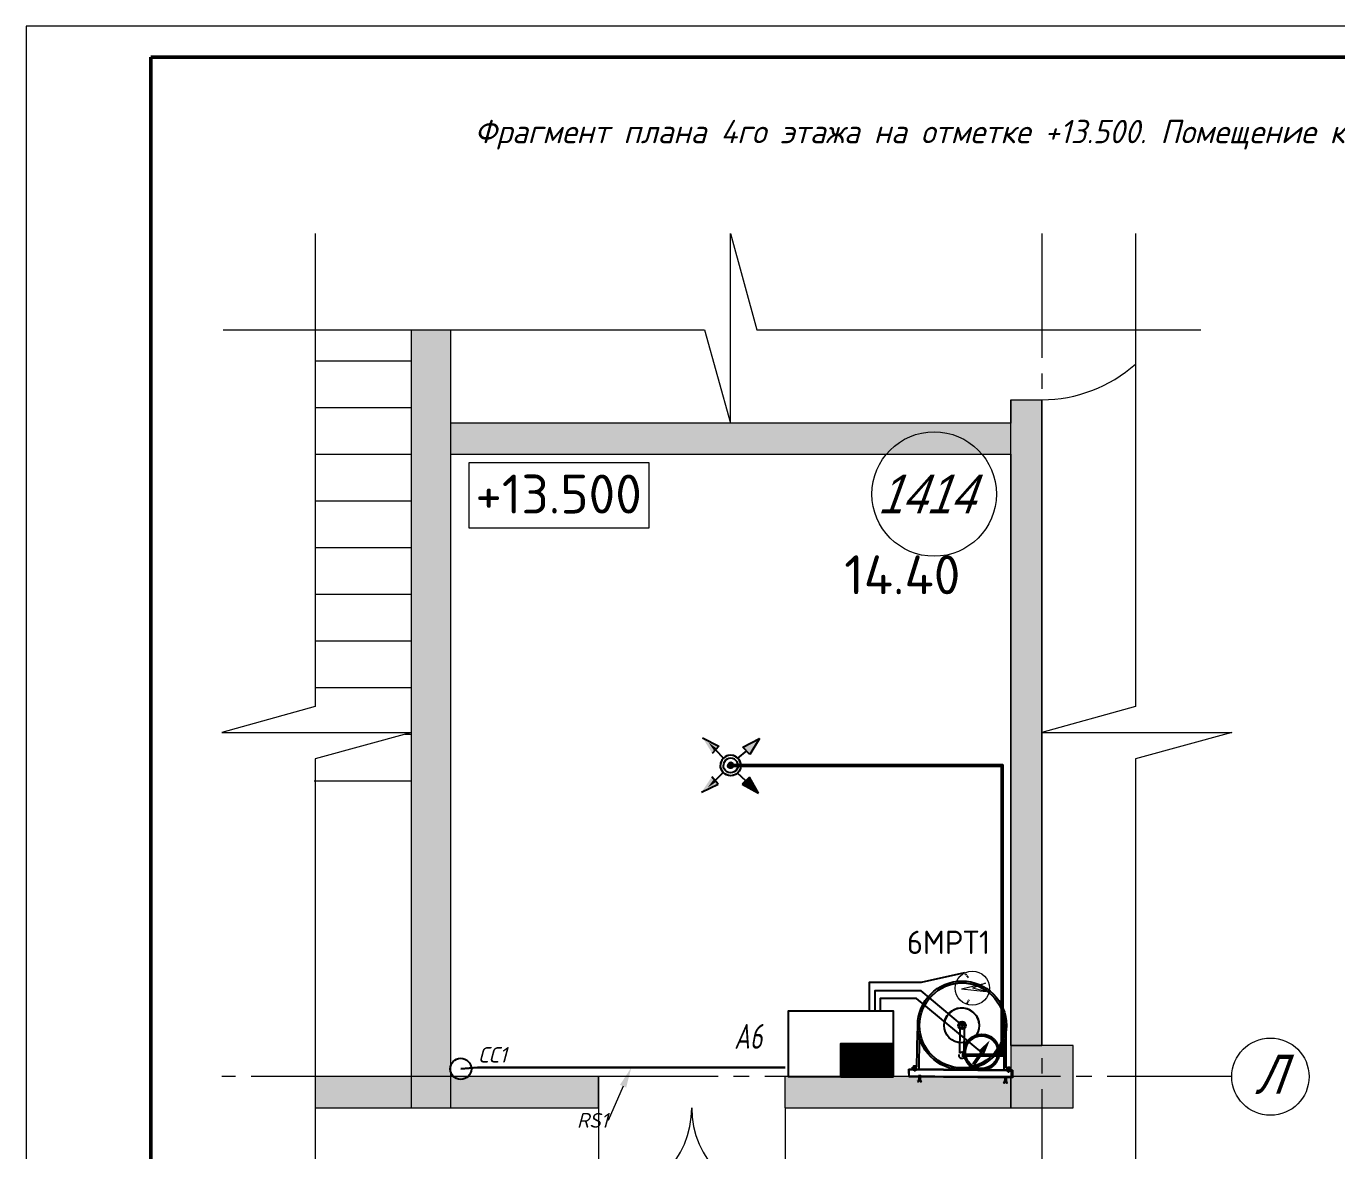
# Model space of a CAD drawing. Header units: millimetres. Extents: x 30169 to 203393, y 1026 to 13462.
# Drawn here: x 128684 to 137103, y 5679 to 12906 of the extents above; entities that cross this region are included whole.
import ezdxf
from ezdxf import colors
from ezdxf.entities.mleader import LeaderData, LeaderLine
from ezdxf.math import Vec2, Vec3

# ---------------------------------------------------------------- set-up
doc = ezdxf.new("R2010")
doc.units = ezdxf.units.MM
for name, pattern in [('CONTINUA', [0]), ('DASHED', [7, 5, -2, 0]), ('LTYPE_5', [1100, 800, -100, 100, -100]), ('штриховая', [0.75, 0.5, -0.25])]:
    doc.linetypes.add(name, pattern=pattern)
for name, color, linetype, lineweight in [('.', 7, 'Continuous', 50), ('Оси', 30, 'LTYPE_5', 9), ('ПС', 1, 'Continuous', 50)]:
    doc.layers.add(name, color=color, linetype=linetype, lineweight=lineweight)
for name, color, linetype in [('FM', 6, 'Continuous'), ('JAM NOVEC SYSTEM PIPING', 3, 'Continuous'), ('NOZZLE', 4, 'Continuous'), ('SPRKDAT1', 30, 'Continuous'), ('АГПТ', 7, 'Continuous')]:
    doc.layers.add(name, color=color, linetype=linetype)
for name, color, linetype, lineweight, true_color in [('Лестница', 18, 'Continuous', 25, 0x000000), ('Общий01', 18, 'Continuous', 13, 0x000000), ('Стена', 18, 'Continuous', 50, 0x000000), ('Текст_1_10', 18, 'Continuous', 25, 0x000000)]:
    doc.layers.add(name, color=color, linetype=linetype, lineweight=lineweight, true_color=true_color)
doc.styles.add('ARIALUNICODEMS', font='ARIALUNI.ttf')
doc.styles.add('GOST-2.304_Type-B_italic', font='GOST_Common Italic.ttf')
doc.styles.add('ISOCPEUR', font='isocpeur.ttf')
doc.styles.get("Standard").update_dxf_attribs({"font": 'arial.ttf'})
doc.styles.add('Архитектурный', font='isocpeui.ttf')

# ---------------------------------------------------------------- blocks, each defined once
blk = doc.blocks.new('*U297')
at = {"lineweight": 0}
blk.add_lwpolyline([(-415, -5), (5, -5), (5, 292), (-415, 292)], close=True, dxfattribs=at)
at = {"color": 0, "linetype": 'Continuous', "lineweight": 50}
blk.add_lwpolyline([(-395, 287), (0, 287), (0, 0), (-395, 0)], close=True, dxfattribs=at)
blk = doc.blocks.new('кросс4эт')
at = {"layer": 'АГПТ', "lineweight": 15}
h = blk.add_hatch(color=252, dxfattribs=at)
h.dxf.hatch_style = 1
h.paths.add_polyline_path([(-358069.9, 514906.4), (-358069.9, 515106.4), (-358689.3, 515106.4), (-358689.3, 514906.4)])
h.paths.add_polyline_path([(-357819.9, 514906.4), (-357819.9, 515106.4), (-358069.9, 515106.4), (-358069.9, 514906.4)])
h.paths.add_polyline_path([(-357819.9, 519906.3), (-358069.9, 519906.3), (-358069.9, 515106.4), (-357819.9, 515106.4)])
h = blk.add_hatch(color=252, dxfattribs=at)
h.dxf.hatch_style = 1
h.paths.add_polyline_path([(-354219.9, 515306.4), (-354019.9, 515306.4), (-354019.9, 519456.4), (-354219.9, 519456.4)])
at = {"layer": 'Стена', "linetype": 'Continuous', "lineweight": 15}
for points in [[(-357819.9, 519106.4), (-354219.9, 519106.4), (-354219.9, 519306.4), (-357819.9, 519306.4)], [(-354219.9, 514906.4), (-353819.9, 514906.4), (-353819.9, 515306.4), (-354219.9, 515306.4)]]:
    blk.add_hatch(color=252, dxfattribs=at).paths.add_polyline_path(points)
h = blk.add_hatch(color=252, dxfattribs=at)
h.paths.add_polyline_path([(-355669.9, 514906.4), (-354219.9, 514906.4), (-354219.9, 515106.4), (-355669.9, 515106.4)])
h.paths.add_polyline_path([(-356869.9, 514906.4), (-356869.9, 515106.4), (-357819.9, 515106.4), (-357819.9, 514906.4)])
at = {"layer": 'АГПТ', "color": 252, "lineweight": 15}
for points in [[(-358689.3, 520525.7), (-358689.3, 517485.5), (-359289.3, 517317.6), (-358069.9, 517317.6), (-358689.3, 517149.6), (-358689.3, 512976.1)], [(-359279.4, 519906.3), (-356187.9, 519906.3), (-356019.9, 519306.4), (-356019.9, 520525.7), (-355852, 519906.3), (-352999.2, 519906.3)], [(-353419.9, 520525.7), (-353419.9, 517485.5), (-354019.9, 517317.6), (-352800.6, 517317.6), (-353419.9, 517149.6), (-353419.9, 512976.1)], [(-358789.2, 513221.9), (-356187.9, 513221.9), (-356019.9, 512621.9), (-356019.9, 513841.2), (-355852, 513221.9), (-352999.2, 513221.9)]]:
    blk.add_lwpolyline(points, dxfattribs=at)
for points in [[(-357819.9, 515106.4), (-358069.9, 515106.4), (-358069.9, 519906.3), (-357819.9, 519906.3)], [(-354219.9, 519456.4), (-354019.9, 519456.4), (-354019.9, 515306.4), (-354219.9, 515306.4)], [(-356869.9, 515106.4), (-358689.3, 515106.4), (-358689.3, 514906.4), (-356869.9, 514906.4)]]:
    blk.add_lwpolyline(points, close=True, dxfattribs=at)
at = {"layer": 'Лестница', "color": 252, "linetype": 'Continuous', "lineweight": 15}
for p, q in [((-358689.3, 519706.4), (-358069.9, 519706.4)), ((-358689.3, 519406.4), (-358069.9, 519406.4)), ((-358689.3, 519106.4), (-358069.9, 519106.4)), ((-358689.3, 518806.4), (-358069.9, 518806.4)), ((-358689.3, 518506.4), (-358069.9, 518506.4)), ((-358689.3, 518206.4), (-358069.9, 518206.4)), ((-358689.3, 517906.4), (-358069.9, 517906.4)), ((-358689.3, 517606.4), (-358069.9, 517606.4)), ((-358111.3, 517306.4), (-358069.9, 517306.4)), ((-358695.6, 517006.4), (-358069.9, 517006.4))]:
    blk.add_line(p, q, dxfattribs=at)
at = {"layer": 'Общий01', "color": 252, "linetype": 'LTYPE_5', "lineweight": 15}
for p, q in [((-354019.9, 520525.7), (-354019.9, 512621.9)), ((-352800.6, 515106.4), (-359289.3, 515106.4))]:
    blk.add_line(p, q, dxfattribs=at)
at = {"layer": 'Общий01', "color": 252, "linetype": 'Continuous', "lineweight": 15}
for centre, radius in [((-352552.3, 515106.4), 248.3), ((-354019.9, 512381.9), 239.9)]:
    blk.add_circle(centre, radius, dxfattribs=at)
at = {"layer": 'Оси', "color": 252, "linetype": 'Continuous', "lineweight": 15}
for p, q in [((-356543.1, 519050.2), (-357701.5, 519050.2)), ((-357701.5, 519050.2), (-357701.5, 518633.5)), ((-356543.1, 518633.5), (-356543.1, 519050.2)), ((-357701.5, 518633.5), (-356543.1, 518633.5))]:
    blk.add_line(p, q, dxfattribs=at)
at = {"layer": 'Стена', "color": 252, "linetype": 'Continuous', "lineweight": 15}
for p, q in [((-354219.9, 519456.4), (-354019.9, 519456.4)), ((-354219.9, 519456.4), (-354219.9, 519306.4)), ((-354019.9, 515306.4), (-354019.9, 519456.4)), ((-354219.9, 519306.4), (-357819.9, 519306.4)), ((-357819.9, 519306.4), (-357819.9, 519106.4)), ((-357819.9, 519106.4), (-354219.9, 519106.4)), ((-354219.9, 519106.4), (-354219.9, 515306.4)), ((-354219.9, 515306.4), (-354019.9, 515306.4)), ((-353819.9, 515306.4), (-354219.9, 515306.4)), ((-354219.9, 515306.4), (-354219.9, 514906.4)), ((-353819.9, 514906.4), (-353819.9, 515306.4)), ((-358069.9, 514906.4), (-358069.9, 515106.4)), ((-356869.9, 515106.4), (-357819.9, 515106.4)), ((-357819.9, 515106.4), (-357819.9, 514906.4)), ((-356869.9, 515106.4), (-356869.9, 514906.4)), ((-355669.9, 514906.4), (-355669.9, 515106.4)), ((-354219.9, 515106.4), (-355669.9, 515106.4)), ((-354219.9, 514906.4), (-354219.9, 515106.4)), ((-358069.9, 514906.4), (-357819.9, 514906.4)), ((-357819.9, 514906.4), (-356869.9, 514906.4)), ((-356869.9, 514906.4), (-356869.9, 514306.4)), ((-355669.9, 514906.4), (-355669.9, 514306.4)), ((-355669.9, 514906.4), (-354219.9, 514906.4)), ((-354219.9, 514906.4), (-353819.9, 514906.4))]:
    blk.add_line(p, q, dxfattribs=at)
for centre, radius, start, end in [((-354019.9, 520356.4), 900, 270, 311.8102), ((-356869.9, 514906.4), 600, 270, 0), ((-355669.9, 514906.4), 600, 180, 270)]:
    blk.add_arc(centre, radius, start, end, dxfattribs=at)
at = {"layer": 'Текст_1_10', "color": 252, "linetype": 'Continuous', "lineweight": 15}
blk.add_circle((-354712.4, 518850.4), 400, dxfattribs=at)
at = {"layer": 'Общий01', "color": 252, "linetype": 'Continuous', "lineweight": 15, "style": 'ARIALUNICODEMS', "oblique": 20, "width": 0.8}
for s, p in [('Л', (-352650.8, 514997.6)), ('2', (-354097.6, 512273.2))]:
    blk.add_text(s, height=250, rotation=360, dxfattribs=at).set_placement(p)
at = {"layer": 'Оси', "color": 252, "linetype": 'Continuous', "lineweight": 15, "style": 'ISOCPEUR'}
for s, p in [('+13.500', (-357659.8, 518725.2)), ('14.40', (-355290.1, 518206.5))]:
    blk.add_text(s, height=250, rotation=360, dxfattribs=at).set_placement(p)
at = {"layer": 'Текст_1_10', "color": 252, "linetype": 'Continuous', "lineweight": 15, "style": 'ARIALUNICODEMS', "oblique": 20, "width": 0.8}
blk.add_text('1414', height=250, rotation=360, dxfattribs=at).set_placement((-355075.7, 518725.4))
blk = doc.blocks.new('СДУ')
at = {"layer": 'ПС'}
h = blk.add_hatch(color=6, dxfattribs=at)
h.dxf.hatch_style = 1
h.paths.add_polyline_path([(4397121.1, 581569.6), (4397150.9, 581539.8), (4397201.8, 581620.5)])
at = {"layer": 'ПС', "color": 6, "elevation": -692.9}
blk.add_lwpolyline([(4397069.5, 581485.5), (4397137.3, 581553.3)], dxfattribs=at)
at = {"layer": 'ПС', "color": 6, "ltscale": 100}
blk.add_circle((4397136, 581554.7, -692.9), 110, dxfattribs=at)
blk = doc.blocks.new('ЭКМ')
at = {"color": 63, "linetype": 'DASHED'}
for points in [[(759475.6, -1374292.8), (759504.9, -1374315.5)], [(759676.9, -1374298.6), (759646.4, -1374319.5)]]:
    blk.add_lwpolyline(points, dxfattribs=at)
at = {"color": 63, "lineweight": 20}
for points in [[(759577, -1374270), (759546, -1374426), (759575, -1374340)], [(759577, -1374270), (759599, -1374427.5), (759575, -1374340)]]:
    blk.add_lwpolyline(points, dxfattribs=at)
blk.add_circle((759575, -1374340), 110, dxfattribs=at)
blk = doc.blocks.new('360 NOZZLE')
at = {"color": 244, "ltscale": 5, "true_color": 0x991b1e}
for p, q in [((-98.2, 98.2), (-46.5, 46.5)), ((98.2, 98.2), (46.5, 46.5)), ((-96.1, -99.1), (-48, -44)), ((96.1, -99.1), (48, -44))]:
    blk.add_line(p, q, dxfattribs=at)
at = {"color": 244, "ltscale": 5, "true_color": 0x991b1e, "extrusion": (0, 0, -1)}
for major_axis, start_param, end_param in [((33.2, -33.2), 0.785398, 3.926991), ((12.7, 12.7), 2.356194, 5.497787), ((12.7, 12.7), 2.356194, 5.497787), ((9.5, -9.5), 0.785398, 3.926991), ((9.5, -9.5), 0.785398, 3.926991), ((7.92, -7.92), 0.785398, 3.926991), ((6.33, -6.33), 0.785398, 3.926991), ((4.75, 4.75), 2.356194, 5.497787)]:
    blk.add_ellipse((0, 0), major_axis=major_axis, ratio=1, start_param=start_param, end_param=end_param, dxfattribs=at)
at = {"color": 244, "ltscale": 5, "true_color": 0x991b1e}
for major_axis, start_param, end_param in [((-33.2, -33.2), 0.785398, 3.926991), ((-12.7, 12.7), 2.356194, 5.497787), ((-12.7, 12.7), 2.356194, 5.497787), ((-9.5, -9.5), 0.785398, 3.926991), ((-9.5, -9.5), 0.785398, 3.926991), ((-7.92, -7.92), 0.785398, 3.926991), ((-6.33, -6.33), 0.785398, 3.926991), ((-4.75, 4.75), 2.356194, 5.497787)]:
    blk.add_ellipse((0, 0), major_axis=major_axis, ratio=1, start_param=start_param, end_param=end_param, dxfattribs=at)
at = {"layer": 'NOZZLE', "color": 244, "true_color": 0x991b1e}
for p, q in [((-174.9, 183.4), (-122.1, 77.3)), ((174.9, 183.4), (122.1, 77.3)), ((-122.1, 77.3), (-74.3, 119.1)), ((122.1, 77.3), (74.3, 119.1)), ((-118.5, -76.7), (-175.9, -181.4)), ((-73.6, -121.6), (-118.5, -76.7)), ((73.6, -121.6), (118.5, -76.7)), ((118.5, -76.7), (175.9, -181.4)), ((-175.9, -181.4), (-73.6, -121.6)), ((175.9, -181.4), (73.6, -121.6))]:
    blk.add_line(p, q, dxfattribs=at)
for points in [[(-74.3, 119.1), (-174.9, 183.4), (-122.1, 77.3)], [(74.3, 119.1), (174.9, 183.4), (122.1, 77.3)], [(-93.9, 108.6), (-108.6, 93.9), (-145.2, 145.2)], [(93.9, 108.6), (108.6, 93.9), (145.2, 145.2)], [(-118.5, -76.7), (-175.9, -181.4), (-73.6, -121.6)], [(118.5, -76.7), (175.9, -181.4), (73.6, -121.6)]]:
    blk.add_solid(points, dxfattribs=at)
at = {"layer": 'SPRKDAT1', "color": 244, "ltscale": 5, "true_color": 0x991b1e, "extrusion": (0, 0, -1)}
for start_param, end_param in [(0.785398, 3.926991), (2.356194, 3.926991), (0.785398, 2.356194)]:
    blk.add_ellipse((0, 0), major_axis=(46.5, -46.5), ratio=1, start_param=start_param, end_param=end_param, dxfattribs=at)
at = {"layer": 'SPRKDAT1', "color": 244, "ltscale": 5, "true_color": 0x991b1e}
for start_param, end_param in [(0.785398, 3.926991), (2.356194, 3.926991), (0.785398, 2.356194)]:
    blk.add_ellipse((0, 0), major_axis=(-46.5, -46.5), ratio=1, start_param=start_param, end_param=end_param, dxfattribs=at)

msp = doc.modelspace()

# ---------------------------------------------------------------- hatches: boundary and pattern name
at = {"layer": '.', "lineweight": 30}
h = msp.add_hatch(dxfattribs=at)
h.set_pattern_fill('ANGLE', color=1, angle=90)
h.set_pattern_definition([(90, (652692.955, 670246.2206), (-6.985, 4e-16), [5.08, -1.905]), (180, (652692.955, 670246.2206), (-9e-16, -6.985), [5.08, -1.905])])
h.paths.add_polyline_path([(134254.3, 6155.8), (134254.3, 6367.7), (133917, 6367.7), (133917, 6155.8)])

# ---------------------------------------------------------------- linework, layer by layer
at = {"color": 1}
for centre, radius in [((134695.8, 6485, -949.3), 285), ((134695.8, 6485), 272.9)]:
    msp.add_circle(centre, radius, dxfattribs=at)
at = {"layer": 'FM', "color": 1}
for p, q in [((134406.3, 6217.2, -949.3), (134409.6, 6447.8, -1898.5)), ((134419.7, 6203, -949.3), (134422.2, 6405.6, -5808.1)), ((134681.4, 6464.8, -949.3), (134679.8, 6306.8)), ((134709.8, 6464.5, -949.3), (134708.2, 6306.5)), ((134979.5, 6211.2, -949.3), (134980.2, 6447.7, -1898.5)), ((134965.9, 6197.4, -949.3), (134967.4, 6398.5, -5754.1)), ((134353.7, 6203.7, -949.3), (134353.2, 6154.6, -949.3)), ((134353.7, 6203.7, -949.3), (134353.2, 6154.6, -949.3)), ((134353.7, 6203.7, -949.3), (134353.2, 6154.6, -949.3)), ((134353.7, 6203.7, -949.3), (134353.2, 6154.6, -949.3)), ((134353.7, 6203.7, -949.3), (134353.2, 6154.6, -949.3)), ((134353.7, 6203.7, -949.3), (134353.2, 6154.6, -949.3)), ((134353.7, 6203.7, -949.3), (134353.2, 6154.6, -949.3)), ((134353.7, 6203.7, -949.3), (134353.2, 6154.6, -949.3)), ((134353.7, 6203.7, -949.3), (134353.2, 6154.6, -949.3)), ((134353.7, 6203.7, -949.3), (134353.2, 6154.6, -949.3)), ((134353.7, 6203.7, -949.3), (134353.2, 6154.6, -949.3)), ((134353.7, 6203.7, -949.3), (134353.2, 6154.6, -949.3)), ((134353.7, 6203.7, -949.3), (134353.2, 6154.6, -949.3)), ((134353.7, 6203.7, -949.3), (134353.2, 6154.6, -949.3)), ((134353.7, 6203.7, -949.3), (134353.2, 6154.6, -949.3)), ((134353.7, 6203.7, -949.3), (134353.2, 6154.6, -949.3)), ((134353.7, 6203.7, -949.3), (134353.2, 6154.6, -949.3)), ((134353.7, 6203.7, -949.3), (134353.2, 6154.6, -949.3)), ((134353.7, 6203.7, -949.3), (134353.2, 6154.6, -949.3)), ((134353.7, 6203.7, -949.3), (134353.2, 6154.6, -949.3)), ((134353.7, 6203.7, -949.3), (134353.2, 6154.6, -949.3)), ((134353.7, 6203.7, -949.3), (134353.2, 6154.6, -949.3)), ((134353.7, 6203.7, -949.3), (134353.2, 6154.6, -949.3)), ((134353.7, 6203.7, -949.3), (134353.2, 6154.6, -949.3)), ((135020, 6151.1, -949.3), (134353.2, 6158, -949.3)), ((135020, 6147.6, -949.3), (134353.2, 6154.6, -949.3)), ((134353.4, 6176.1, -949.3), (134353.7, 6203.7, -949.3)), ((134353.4, 6176.1, -949.3), (134353.7, 6203.7, -949.3)), ((134353.4, 6176.1, -949.3), (134353.7, 6203.7, -949.3)), ((134353.4, 6176.1, -949.3), (134353.7, 6203.7, -949.3)), ((134353.4, 6176.1, -949.3), (134353.7, 6203.7, -949.3)), ((134353.4, 6176.1, -949.3), (134353.7, 6203.7, -949.3)), ((134353.4, 6176.1, -949.3), (134353.7, 6203.7, -949.3)), ((134353.4, 6176.1, -949.3), (134353.7, 6203.7, -949.3)), ((134353.4, 6176.1, -949.3), (134353.7, 6203.7, -949.3)), ((134353.4, 6176.1, -949.3), (134353.7, 6203.7, -949.3)), ((134353.4, 6176.1, -949.3), (134353.7, 6203.7, -949.3)), ((134353.4, 6176.1, -949.3), (134353.7, 6203.7, -949.3)), ((135020.4, 6192.3, -949.3), (134353.6, 6199.2, -949.3)), ((135020.5, 6196.8, -949.3), (134353.7, 6203.7, -949.3)), ((134376.9, 6203.5, -949.3), (134377, 6217.5, -949.3)), ((134376.9, 6203.5, -949.3), (134377, 6217.5, -949.3)), ((134377, 6217.5, -949.3), (134406.3, 6217.2, -949.3)), ((134387.3, 6198.9, -949.3), (134387.3, 6192.6, -949.3)), ((134396.1, 6192.5, -949.3), (134387.3, 6192.6, -949.3)), ((134396.2, 6198.8, -949.3), (134396.1, 6192.5, -949.3)), ((134417.9, 6153.3, -949.3), (134417.8, 6137.4, -949.3)), ((134426.6, 6153.3, -949.3), (134426.5, 6139.9, -949.3)), ((134971.3, 6147.6, -949.3), (134971.1, 6129.4, -949.3)), ((134975.6, 6151.6, -949.3), (134975.6, 6151.6, -949.3)), ((135008.8, 6210.9, -949.3), (134979.5, 6211.2, -949.3)), ((134980, 6147.5, -949.3), (134979.8, 6131.8, -949.3)), ((134989.3, 6192.6, -949.3), (134989.2, 6186.4, -949.3)), ((134989.2, 6186.4, -949.3), (134998, 6186.3, -949.3)), ((134998.1, 6192.5, -949.3), (134998, 6186.3, -949.3)), ((135008.6, 6196.9, -949.3), (135008.8, 6210.9, -949.3)), ((135008.6, 6196.9, -949.3), (135008.8, 6210.9, -949.3)), ((135008.6, 6196.9, -949.3), (135008.8, 6210.9, -949.3)), ((135008.6, 6196.9, -949.3), (135008.8, 6210.9, -949.3)), ((135020.5, 6196.8, -949.3), (135020, 6147.6, -949.3)), ((135020.5, 6196.8, -949.3), (135020, 6147.6, -949.3)), ((135020.5, 6196.8, -949.3), (135020, 6147.6, -949.3)), ((135020.5, 6196.8, -949.3), (135020, 6147.6, -949.3)), ((135020.5, 6196.8, -949.3), (135020, 6147.6, -949.3)), ((135020.5, 6196.8, -949.3), (135020, 6147.6, -949.3)), ((135020.5, 6196.8, -949.3), (135020, 6147.6, -949.3)), ((135020.5, 6196.8, -949.3), (135020, 6147.6, -949.3)), ((135020.5, 6196.8, -949.3), (135020, 6147.6, -949.3)), ((135020.5, 6196.8, -949.3), (135020, 6147.6, -949.3)), ((135020.5, 6196.8, -949.3), (135020, 6147.6, -949.3)), ((135020.5, 6196.8, -949.3), (135020, 6147.6, -949.3)), ((135020.2, 6169.2, -949.3), (135020.5, 6196.8, -949.3)), ((135020.2, 6169.2, -949.3), (135020.5, 6196.8, -949.3)), ((135020.2, 6169.2, -949.3), (135020.5, 6196.8, -949.3)), ((135020.2, 6169.2, -949.3), (135020.5, 6196.8, -949.3)), ((135020.2, 6169.2, -949.3), (135020.5, 6196.8, -949.3)), ((135020.2, 6169.2, -949.3), (135020.5, 6196.8, -949.3))]:
    msp.add_line(p, q, dxfattribs=at)
at = {"layer": 'FM', "color": 1, "elevation": -949.3}
msp.add_lwpolyline([(134693.9, 6487.8), (134693.9, 6492.3), (134698.5, 6492.3), (134698.4, 6487.3)], dxfattribs=at)
msp.add_lwpolyline([(134693.9, 6487.8), (134693.9, 6492.3), (134698.5, 6492.3), (134698.4, 6487.3)], dxfattribs=at)
for points in [[(134402.2, 6203.3), (134381.7, 6203.5), (134381.6, 6198.9), (134402.2, 6198.7)], [(134398.6, 6223.1), (134384.8, 6223.2), (134384.7, 6217.4), (134398.5, 6217.3)], [(134415.4, 6163.2), (134429.2, 6163.1), (134429.1, 6157.3), (134415.3, 6157.4)], [(134968.7, 6157.4), (134982.5, 6157.3), (134982.5, 6151.5), (134968.7, 6151.7)], [(134983.3, 6197.2), (135003.8, 6197), (135003.8, 6192.5), (134983.2, 6192.7)], [(134987.3, 6217), (135001.1, 6216.8), (135001.1, 6211), (134987.3, 6211.2)]]:
    msp.add_lwpolyline(points, close=True, dxfattribs=at)
at = {"layer": 'FM', "color": 1}
for centre, radius in [((134692.5, 6485, -949.3), 112.5), ((134692.5, 6485, -949.3), 112.5), ((134695.8, 6485, -949.3), 24.8), ((134695.8, 6485, -949.3), 24.8), ((134695.8, 6485, -949.3), 16), ((134695.8, 6485, -949.3), 16), ((134695.8, 6485, -949.3), 3.44), ((134695.8, 6485, -949.3), 3.44)]:
    msp.add_circle(centre, radius, dxfattribs=at)
for centre, radius, start, end in [((134693.8, 6484.6, -5764.1), 112.1, 95.06263, 173.9521), ((134693.6, 6484.5, -5749.4), 112.2, 5.77408, 94.99154), ((134693.9, 6293.5), 19.4, 168.34375, 10.46456), ((134693.9, 6293.5), 19.4, 42.20521, 136.6031), ((134400.3, 6138.8, -949.3), 17.5, 301.35322, 355.18559), ((134409.8, 6136.2, -949.3), 12.3, 268.06859, 355.33944), ((134434.3, 6135.9, -949.3), 12.3, 183.46887, 270.73972), ((134443.9, 6138.4, -949.3), 17.5, 175.18559, 237.45508), ((134953.7, 6130.8, -949.3), 17.5, 301.35322, 355.18559), ((134963.2, 6128.1, -949.3), 12.3, 268.06859, 355.33944), ((134987.7, 6127.9, -949.3), 12.3, 183.46887, 270.73972), ((134997.3, 6130.4, -949.3), 17.5, 175.18559, 237.45508)]:
    msp.add_arc(centre, radius, start, end, dxfattribs=at)
at = {"layer": 'АГПТ', "color": 244, "lineweight": 50, "true_color": 0x991b1e}
msp.add_lwpolyline([(134693.9, 6293.5), (134954, 6293.5), (134954, 8155.8), (133209.2, 8155.8)], dxfattribs=at)
at = {"layer": 'АГПТ', "color": 67, "true_color": 0x727430, "elevation": -5749.4}
msp.add_lwpolyline([(134711, 6822.1), (134433.4, 6760.1), (134099.9, 6760.1), (134099.9, 6579.5)], dxfattribs=at)
at = {"layer": 'АГПТ', "color": 5, "elevation": -949.3}
msp.add_lwpolyline([(134699.2, 6484.3), (134433.4, 6707.7), (134135.1, 6707.7), (134135.1, 6579.5)], dxfattribs=at)
at = {"layer": 'АГПТ', "color": 9, "true_color": 0xafd9aa}
msp.add_lwpolyline([(134823, 6312), (134488.2, 6587.3), (134402.8, 6657.5), (134169.4, 6657.5), (134169.4, 6579.5)], dxfattribs=at)
at = {"layer": 'АГПТ', "color": 1}
msp.add_lwpolyline([(134254.3, 6155.8), (133579.8, 6155.8), (133579.8, 6579.5), (134254.3, 6579.5)], close=True, dxfattribs=at)
at = {"layer": 'АГПТ', "color": 1, "lineweight": 30}
msp.add_lwpolyline([(133917, 6155.8), (133917, 6367.7), (134254.3, 6367.7), (134254.3, 6155.8)], close=True, dxfattribs=at)
at = {"layer": 'АГПТ', "color": 6, "lineweight": 30}
msp.add_lwpolyline([(133559.2, 6214.7), (131582.8, 6214.7), (131475.5, 6205.9)], dxfattribs=at)
at = {"layer": 'АГПТ'}
msp.add_circle((131475.5, 6205.9), 68, dxfattribs=at)

# ---------------------------------------------------------------- block references
at = {"xscale": 40, "yscale": 40, "zscale": 40}
msp.add_blockref('*U297', (145283.7, 1226.4), dxfattribs=at)
at = {"color": 3, "lineweight": 30, "rotation": 95.39619347825231}
msp.add_blockref('ЭКМ', (-1162055.3, -878730.1, -5749.4), dxfattribs=at)
at = {"layer": 'JAM NOVEC SYSTEM PIPING', "color": 3, "xscale": -1, "rotation": 88.9602076062895}
msp.add_blockref('360 NOZZLE', (133209.2, 8155.8), dxfattribs=at)
at = {"layer": 'АГПТ'}
msp.add_blockref('кросс4эт', (489229.1, -508950.5), dxfattribs=at)
at = {"layer": 'АГПТ', "color": 1, "linetype": 'DASHED', "rotation": 10.38268514177669}
msp.add_blockref('СДУ', (-4085506.9, -1358179.4, 692.9), dxfattribs=at)

# ---------------------------------------------------------------- texts
at = {"layer": 'АГПТ', "insert": (131563.4, 12304.4), "char_height": 150, "attachment_point": 1, "style": 'GOST-2.304_Type-B_italic'}
msp.add_mtext_dynamic_manual_height_columns('Фрагмент плана 4го этажа на отметке +13.500. Помещение кроссовой', width=8419.948, gutter_width=1, heights=[0], dxfattribs=at)
at = {"layer": 'АГПТ', "linetype": 'DASHED', "attachment_point": 1, "style": 'Архитектурный'}
for s, insert, char_height in [('{\\fGOST Common|b0|i0|c204|p34;\\C0;6МРТ1}', (134341.1, 7094.1), 150), ('{\\W0.7;А6}', (133232.3, 6494.8, -949.3), 160)]:
    msp.add_mtext_dynamic_manual_height_columns(s, width=2688.671, gutter_width=1, heights=[0], dxfattribs=dict(at, insert=insert, char_height=char_height))
at = {"layer": 'АГПТ', "color": 1, "linetype": 'штриховая', "lineweight": 30, "insert": (131587.7, 6346.3), "char_height": 100, "width": 2660.544, "attachment_point": 1, "style": 'GOST-2.304_Type-B_italic'}
msp.add_mtext('{\\fISOCPEUR|b0|i1|c204|p34;\\C0;СС1}', dxfattribs=at)

# ---------------------------------------------------------------- leaders
at = {"layer": 'АГПТ', "color": 0, "linetype": 'Continuous', "lineweight": 15}
ml = msp.add_multileader_mtext('Standard', dxfattribs=at)
ml.set_content('{\\fISOCPEUR|b0|i1|c204|p34;RS1}')
ml.set_leader_properties(color=256, linetype='CONTINUA', lineweight=15)
ml.build(insert=Vec2(0, 0))
ml.multileader.update_dxf_attribs({"dogleg_length": 0.36, "arrow_head_size": 131.2})
ctx = ml.context
ctx.base_point, ctx.char_height, ctx.arrow_head_size, ctx.landing_gap_size, ctx.plane_origin = Vec3(132213.2, 5875), 94.5, 131.2, 0.0473, Vec3(134995.4, 3442.5)
ctx.text_align_type = 2
notes = []
notes.append((ctx, [(0, (1, 1, 0), (132421.9, 5875), (-1, 0), 0.252, [(0, [(132571, 6214.7)], 0, [])])]))
ctx.mtext.insert, ctx.mtext.width, ctx.mtext.alignment, ctx.mtext.flow_direction = Vec3(132421.6, 5922.3), 1581.085, 3, 5
for ctx, leaders in notes:
    for number, flags, end, landing, length, lines in leaders:
        leader = LeaderData()
        leader.index, (leader.has_last_leader_line, leader.has_dogleg_vector, leader.attachment_direction) = number, flags
        leader.last_leader_point, leader.dogleg_vector, leader.dogleg_length = Vec3(end), Vec3(landing), length
        for number, points, colour, breaks in lines:
            line = LeaderLine()
            line.index, line.vertices, line.color, line.breaks = number, Vec3.list(points), colors.encode_raw_color(colour), breaks
            leader.lines.append(line)
        ctx.leaders.append(leader)

doc.saveas('drawing.dxf')
